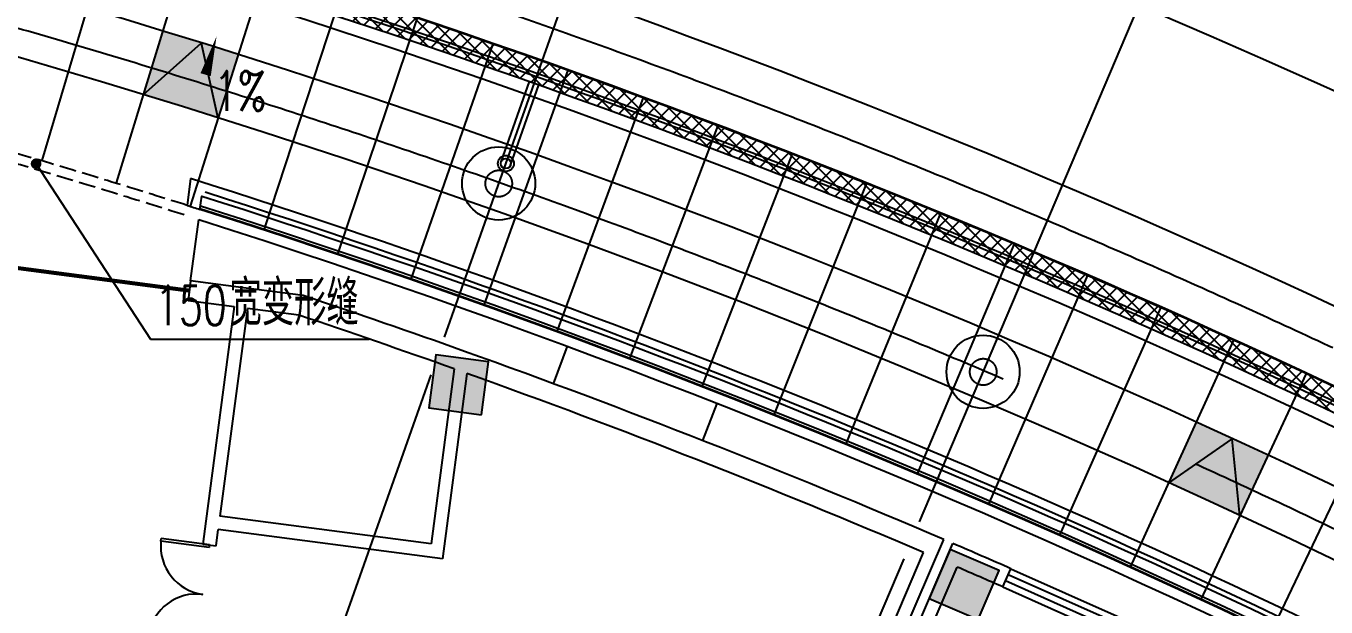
# Model space of a CAD drawing. Extents: x 1962160 to 37842216, y -162679 to 2997677.
# Drawn here: x 37649260 to 37668805, y 2871124 to 2879859 of the extents above; entities that cross this region are included whole.
import ezdxf

# ---------------------------------------------------------------- set-up
doc = ezdxf.new("R2010")
doc.units = 0
doc.header["$LTSCALE"] = 1000
for name, pattern in [('__DASH', [0.35, 0.25, -0.1]), ('CENTER', [2, 1.25, -0.25, 0.25, -0.25]), ('CENTER2', [28.575000000000003, 19.05, -3.175, 3.175, -3.175]), ('DASH', [0.35, 0.25, -0.1]), ('HIDDEN', [0.375, 0.25, -0.125])]:
    doc.linetypes.add(name, pattern=pattern)
doc.layers.get('0').update_dxf_attribs({"color": 8})
doc.layers.get('Defpoints').update_dxf_attribs({"color": 8})
for name, color, linetype in [('#幕墙线-平面', 8, 'Continuous'), ('#标注', 8, 'Continuous'), ('#虚线', 8, 'HIDDEN'), ('#轴线', 8, 'CENTER2'), ('1-WIN-1', 8, 'Continuous'), ('A-AL-E', 8, 'Continuous'), ('A-COLS-PLAN-C', 8, 'DASH'), ('A-COLS-PLAN-S', 8, 'DASH'), ('A-DETL-ALUM', 8, 'Continuous'), ('A-DIMS-LEAD', 8, 'Continuous'), ('A-DIMS-SYMB', 8, 'Continuous'), ('A-FLOR', 8, 'Continuous'), ('A-FLOR-UNDR', 8, '__DASH'), ('A-GRID', 8, 'CENTER'), ('A-HATH', 8, 'Continuous'), ('A-NOTE', 8, 'Continuous'), ('A-ROOF-DRAN', 8, 'Continuous'), ('A-STRS-HRAL', 8, 'Continuous'), ('COLUMN', 8, 'Continuous'), ('DIM', 8, 'Continuous'), ('G-ACCS', 8, 'Continuous'), ('PUB_HATCH', 8, 'Continuous'), ('周边建筑', 8, 'Continuous'), ('建-填充', 8, 'Continuous'), ('水-雨水-压力流-标识', 8, 'Continuous')]:
    doc.layers.add(name, color=color, linetype=linetype)
doc.layers.add('A-X-CHEK', color=8, linetype='Continuous', plot=False)
doc.styles.add('_TCH_DIM', font='SIMPLEX', dxfattribs={"bigfont": 'GBCBIG'})
doc.styles.add('JHZX', font='jrs.shx', dxfattribs={"width": 0.6, "bigfont": 'jhz.shx'})
doc.dimstyles.new('JZBZ-600', dxfattribs={"dimscale": 600, "dimtxt": 3, "dimasz": 1.5, "dimexe": 1, "dimexo": 1, "dimgap": 0.5, "dimtad": 1, "dimdec": 0, "dimdsep": 46, "dimtxsty": 'JHZX', "dimblk1": 'ARCHTICK', "dimblk2": 'ARCHTICK', "dimsah": 1, "dimcen": 0, "dimclrd": 1, "dimclre": 1, "dimclrt": 2, "dimadec": 1, "dimazin": 2, "dimtfac": 1, "dimtdec": 0, "dimtix": 1, "dimtmove": 0, "dimatfit": 3, "dimfxl": 1, "dimtolj": 1, "dimlwd": -1, "dimlwe": -1, "dimarcsym": 1})

# ---------------------------------------------------------------- blocks, each defined once
blk = doc.blocks.new('排水沟区域')
at = {"layer": 'A-HATH'}
h = blk.add_hatch(dxfattribs=at)
h.set_pattern_fill('ANSI37', color=256, scale=100)
h.set_pattern_definition([(45, (0, 0), (-112.2532015133644, 112.2532015133644), []), (135, (0, 0), (-112.2532015133644, -112.2532015133644), [])])
edge = h.paths.add_edge_path()
edge.add_arc((35647972.51225611, 2918657.177445665), 130050.000001989, 81.56207484273025, 81.76025599890018)
edge.add_arc((35667540.66052528, 3047732.310883288), 999.9999999742969, 201.5696669354323, 261.3794441561503)
edge.add_arc((35647972.51225544, 2918657.177440439), 129550.0000000272, 54.93887141774479, 81.37944415327831, ccw=False)
edge.add_arc((35722966.96745621, 3025517.526443924), 1000.000000003799, 234.9388714177451, 294.7486484370747)
edge.add_arc((35647972.51297768, 2918657.178499056), 130049.9987229949, 54.55805956164236, 54.75624075006336)
edge.add_arc((35722966.96740114, 3025517.526482568), 649.999999996616, 234.9388773480452, 274.56278153235434, ccw=False)
edge.add_arc((35647972.51225541, 2918657.17744041), 129900.0000000671, 54.93887141774282, 81.37944415327468)
edge.add_arc((35667540.66065726, 3047732.310742334), 649.9998803902148, 225.5105566782865, 261.37943079164415, ccw=False)
blk.add_lwpolyline([(35667055.76503615, 3047299.440966836, 0.0008647286381787037), (35666610.68928023, 3047364.678616867, 0.2670597950085046), (35667390.77045816, 3046743.60821427, -0.1158833533053813), (35722392.51739722, 3024698.98681157, 0.2670597940669751), (35723385.60577124, 3024609.373394493, 0.0008647287789007391), (35723018.67582092, 3024869.586485871, -0.1746354195610882), (35722593.57491787, 3024985.475682894, 0.1158833533053776), (35667443.23198166, 3047089.654148439, -0.1577979961804181), (35667085.15514712, 3047268.614101485)], format="xyb", dxfattribs=at)
blk = doc.blocks.new('A$C58e34137')
at = {"layer": 'A-X-CHEK'}
blk.add_blockref('排水沟区域', (-35647972.51433039, -2918657.17947907), dxfattribs=at)
blk = doc.blocks.new('雨水立管')
for radius in [80, 50]:
    blk.add_circle((-3.725290298461914e-09, 2.328306436538696e-10), radius)
blk = doc.blocks.new('雨水')
at = {"layer": 'A-DIMS-SYMB'}
blk.add_lwpolyline([(35686089.40102313, 3040249.948589888, 0, 0, 0), (35686440.3871607, 3041481.328729964, 0, 160, 0), (35686275.91702484, 3040904.310901461, 0, 0, 0)], format="xyseb", dxfattribs=at)
at = {"layer": 'A-ROOF-DRAN'}
for points in [[(35690719.21997757, 3039594.837017316), (35691146.48551051, 3040801.397661361)], [(35690860.61620124, 3039544.76598843), (35691287.88173418, 3040751.326632475)]]:
    blk.add_lwpolyline(points, dxfattribs=at)
at = {"xscale": 1.5, "yscale": 1.5, "zscale": 1.5}
blk.add_blockref('雨水立管', (35690789.91808941, 3039569.801502873), dxfattribs=at)
at = {"layer": 'A-DIMS-SYMB', "style": '_TCH_DIM', "width": 0.7058823529411765}
blk.add_text('1%', height=595, dxfattribs=at).set_placement((35686395.9124009, 3040363.465938915))
blk = doc.blocks.new('1100')
at = {"layer": 'A-DETL-ALUM', "ltscale": 0.3}
blk.add_circle((35572079.41488183, 2737404.62498665), 550, dxfattribs=at)
blk = doc.blocks.new('_YZHK')
blk.add_circle((0, 0), 0.5)
blk = doc.blocks.new('ASDFASD')
at = {"layer": 'A-COLS-PLAN-C', "ltscale": 0.3, "xscale": 400, "yscale": 400, "zscale": 400}
for p in [(35690683.09989445, 3039268.156225722), (35697966.56014568, 3036435.77343973)]:
    blk.add_blockref('_YZHK', p, dxfattribs=at)
blk = doc.blocks.new('$DorLib2D$00000002')
at = {"layer": '1-WIN-1'}
for p, q in [((-0.5000000000002274, 1.70530256582424e-13), (-0.5, 0.4875000000000114)), ((-0.4750000000001364, 0.4875000000002387), (-0.5, 0.4875000000000114)), ((-0.4750000000001364, 1.70530256582424e-13), (-0.4750000000001364, 0.4875000000002387)), ((0.4749999999999091, 5.684341886080801e-14), (0.4749999999999091, 0.4875000000001251)), ((0.4749999999999091, 0.4875000000001251), (0.4999999999997726, 0.4875000000001251)), ((0.5, -5.684341886080801e-14), (0.4999999999997726, 0.4875000000001251)), ((-0.5000000000002274, 1.70530256582424e-13), (-0.4750000000001364, 1.70530256582424e-13)), ((0.5, -5.684341886080801e-14), (0.4749999999999091, 5.684341886080801e-14))]:
    blk.add_line(p, q, dxfattribs=at)
for centre, start, end in [((-0.4875000000001819, 5.684341886080801e-14), 0, 88.53071642340379), ((0.4874999999999545, 5.684341886080801e-14), 91.46928357659621, 180)]:
    blk.add_arc(centre, 0.4875, start, end, dxfattribs=at)
blk = doc.blocks.new('$DorLib2D$00000213')
at = {"const_width": 0.02}
blk.add_lwpolyline([(0.5, 3.552713678800501e-15), (-0.5, 3.552713678800501e-15)], dxfattribs=at)
blk = doc.blocks.new('$WINLIB2D$00000001')
for points in [[(-0.4999999999999964, 0.5000000000000142), (-0.4999999999999964, -0.4999999999999858)], [(-0.4999999999999964, 0.5000000000000142), (0.5000000000000036, 0.5000000000000142)], [(0.5000000000000036, -0.4999999999999858), (0.5000000000000036, 0.5000000000000142)], [(0.5000000000000036, 0.1666666666666714), (-0.4999999999999964, 0.1666666666666714)], [(0.5000000000000036, -0.1666666666666572), (-0.4999999999999964, -0.1666666666666572)], [(-0.4999999999999964, -0.4999999999999858), (0.5000000000000036, -0.4999999999999858)]]:
    blk.add_lwpolyline(points)
blk = doc.blocks.new('_FZH')
blk.add_lwpolyline([(-0.5, -0.5), (0.5, -0.5), (0.5, 0.5), (-0.5, 0.5)], close=True)
at = {"layer": 'PUB_HATCH'}
blk.add_solid([(-0.5, -0.5), (0.5, -0.5), (-0.5, 0.5), (0.5, 0.5)], dxfattribs=at)
blk = doc.blocks.new('567')
at = {"layer": '周边建筑'}
for p, q in [((51321.15032661706, 114072.7380995154), (51545.86367882043, 114974.0141281481)), ((51321.15022060275, 114072.738099508), (51248.57365192473, 113781.6493816227)), ((52097.387023516, 113879.2005277053), (51321.15022060275, 114072.738099508)), ((51248.57365192473, 113781.6493816227), (51927.78088219464, 113612.3039993797)), ((52977.55277392268, 113659.7505589873), (52097.387023516, 113879.2005277053)), ((51927.78088219464, 113612.3039993797), (51141.05523239821, 110456.9197631697)), ((52121.84002745897, 113563.9196202601), (51359.30662692338, 110505.5651962236)), ((52876.95489349961, 113375.6483387947), (52121.84002745897, 113563.9196202601)), ((56566.64806012809, 111916.818761446), (56837.30187895149, 112452.3059324925)), ((55106.84412398934, 112308.7072553486), (54464.25292237848, 109731.4149145856)), ((55290.45740471035, 112218.4268051386), (54609.9276817143, 109488.9713779767)), ((58698.13871490955, 110813.7559397812), (58978.99105363339, 111343.9652982876)), ((51141.05523237586, 110456.9197631772), (51056.62225181609, 110118.2775746365)), ((54464.25292237848, 109731.4149145856), (51359.30662692338, 110505.5651962236)), ((51250.68139707297, 110069.8931955178), (51310.92224776745, 110311.506050982)), ((54609.9276817143, 109488.9713779767), (51310.92224776745, 110311.506050982)), ((51056.62225181609, 110118.2775746365), (51250.68139707297, 110069.8931955178)), ((60381.39190039039, 105859.8490807037), (62130.51702938974, 108926.3918761164)), ((58450.3251459524, 102171.5790712615), (62259.98390296847, 108850.6218798608)), ((60245.2048547864, 106024.7541384916), (61808.07391601056, 108764.7552855616)), ((58689.44413631409, 102187.1329231258), (62284.98449297249, 108490.786214381)), ((62932.74198210984, 108117.1281566839), (63085.4135536626, 108375.3848043159))]:
    blk.add_line(p, q, dxfattribs=at)
blk.add_lwpolyline([(51545.86369138211, 114974.0141785215, -0.06666786033998978), (79983.71774893254, 97358.1270108968, -0.4327152502716894), (80756.21607623994, 85720.67174874991), (59352.30016976595, 62767.78205864877, -0.3893999561661833), (48564.77200990915, 61928.61147829099, 0.1645435660436389), (999.9999528080225, 78693.64650399983)], format="xyb", dxfattribs=at)
for centre, radius, start, end in [((-7.594376802444458e-05, 1.762062311172485e-05), 125399.9999963526, 63.83695485029524, 65.00946607334805), ((-7.594376802444458e-05, 1.762062311172485e-05), 125099.9999963524, 63.86406238635232, 64.99625574999695), ((-7.74189829826355e-05, 1.46329402923584e-05), 125399.9999996831, 60.29999992535649, 63.83695485029524), ((-7.74189829826355e-05, 1.46329402923584e-05), 125099.9999996838, 60.39159984831343, 63.77035227026927), ((2970.458308264613, 4917.391211889219), 119655.18911576, 59.840985901391, 60.29706498607619), ((2970.458308264613, 4917.391211881768), 119355.1891157636, 59.84206860648553, 60.20104830683151)]:
    blk.add_arc(centre, radius, start, end, dxfattribs=at)
at = {"layer": 'COLUMN'}
for p, xscale, yscale, zscale, rotation in [((55148.38028835505, 112061.9437212986), 799.9999999999872, 799.9999999999872, 799.9999999999872, 76.0000000000087), ((62359.68607353419, 108218.6291913777), 799.999999999602, 799.999999999602, 799.999999999602, 60.30000000567606)]:
    blk.add_blockref('_FZH', p, dxfattribs=dict(at, xscale=xscale, yscale=yscale, zscale=zscale, rotation=rotation))
at = {"layer": '周边建筑'}
for name, p, xscale, yscale, zscale, rotation in [('$DorLib2D$00000213', (49829.41834683716, 114290.0765839671), 3000, 3000, -3000, 346.0000000000175), ('$DorLib2D$00000002', (50972.21040274203, 109366.3635903667), 1500.000000000001, 1500.000000000001, 200, 76.00000000003389), ('$WINLIB2D$00000001', (63783.82574192435, 107788.2547592078), -1800, 300.0000000000001, -1800, 149.4100248679912)]:
    blk.add_blockref(name, p, dxfattribs=dict(at, xscale=xscale, yscale=yscale, zscale=zscale, rotation=rotation))
blk = doc.blocks.new('1234')
at = {"layer": '周边建筑'}
for points in [[(899.9999998621643, 147897.2616378292, -0.06424754974339256), (38411.22599733435, 142825.0248288214, 0.3992271408683902), (47734.13426394202, 147881.3795785159), (62643.80696957186, 193768.6338093206, 0.4257611201714258), (57410.8051248882, 203558.9581788629, 0.1695890934855462), (-81790.47026674077, 195045.0434476584, 0.4257611201712679), (-85791.3257065732, 184689.9521724582), (-65400.53789663129, 140961.7665993124, 0.3992271408685563), (-55530.9065411333, 137079.2778602466, -0.09498676638333799), (-899.9999992009252, 147897.2616378367)], [(3507.282386738807, 147308.2532562092, 0.01190288189879027), (-3507.282390698791, 147308.2532562315), (-3529.532858530059, 148157.964341335, 0.09051536275890958), (-55643.5452967938, 137357.3291338012, -0.3992271408685528), (-65128.64556051977, 141088.5520778373), (-85519.43337046169, 184816.737650983, -0.425761120171263), (-81674.45541529916, 194768.3838115633, -0.08617948601408663), (-11230.48231103458, 210901.2002502978), (-9979.055130984634, 202999.9999966249), (9979.055131915957, 202999.9999895692), (11230.48231178708, 210901.2002502382, -0.05548064099764077), (57329.37135875039, 203270.2220680118, -0.4257611201714432), (62358.49001468346, 193861.3389076069), (47448.81730905734, 147974.0846768022, -0.3992271408683997), (38489.13923465274, 143114.7307615206, 0.0597972305577292), (3529.532854573801, 148157.9643414542), (3507.2932679113, 147308.6687912941)], [(-53552.56643567048, 204917.9412060007, 0.03537684678875146), (-81906.48511818238, 195321.703083761, 0.4257611201712687), (-86063.21804268472, 184563.1666939333), (-65672.43023274094, 140834.9811207876, 0.3992271408685562), (-55418.26778547093, 136801.2265866995, -0.08992013827698078), (-3863.717572046444, 147549.4211662337, -0.08992013827698078)]]:
    blk.add_lwpolyline(points, format="xyb", dxfattribs=at)
for centre, radius, start, end in [((2.793967723846436e-08, -7.748603820800781e-07), 148500.0000006685, 91.64907696212661, 106.5424971075481), ((2.980232238769531e-08, -7.748603820800781e-07), 148200.0000006686, 91.60015078360507, 106.5417941527147)]:
    blk.add_arc(centre, radius, start, end, dxfattribs=at)
blk = doc.blocks.new('总体道路0521')
at = {"layer": 'G-ACCS'}
for radius, start, end in [(223.8000000007542, 2.615028490091015, 87.02539691564355), (137.9999999943868, 54.64538787742264, 81.77728868116814), (130.9999999943868, 54.65321940075965, 81.67202782410486)]:
    blk.add_arc((35647972.51118848, 2918657.176535503), radius, start, end, dxfattribs=at)
blk = doc.blocks.new('A$C06ac024f')
at = {"layer": 'A-AL-E'}
for points in [[(39323.27754225582, 51881.49186938629), (75638.45634748042, 100958.6393447975, 0.08399385255333998), (38218.97376209497, 120221.185947808)], [(39363.12025126815, 51851.27755107963), (75708.20821012557, 100968.8449278153, 0.08411084237031463), (38225.60349488258, 120271.5437835827)]]:
    blk.add_lwpolyline(points, format="xyb", dxfattribs=at)
for centre, radius in [((-0.004684440791606903, 0.005673620384186506), 129900.0000000439), ((-0.004684433341026306, 0.005673621315509081), 129700.0000000422)]:
    blk.add_arc(centre, radius, 54.93887133998095, 81.37944426486695, dxfattribs=at)
at = {"layer": 'A-DIMS-LEAD'}
for p, q in [((35754.61461369693, 120908.3453252027), (37472.567161493, 118269.5936380392)), ((37472.567161493, 118269.5936380392), (40763.14348398894, 118269.5936380392))]:
    blk.add_line(p, q, dxfattribs=at)
at = {"layer": 'A-DIMS-LEAD', "const_width": 80}
blk.add_lwpolyline([(35732.79040215164, 120941.8670165427, 1), (35776.43882524222, 120874.8236338627, 1)], format="xyb", close=True, dxfattribs=at)
at = {"layer": 'A-FLOR-UNDR'}
for points in [[(37980.11552976072, 120139.55148819, 0.00882993361488929), (33714.12496947497, 121405.7611454823, 0.00882993361488929)], [(38025.32995858788, 120282.5747570167, 0.008829933614884542), (33754.26083811373, 121550.2918067579)]]:
    blk.add_lwpolyline(points, format="xyb", dxfattribs=at)
at = {"layer": 'A-STRS-HRAL'}
blk.add_lwpolyline([(18416.04500693083, 128739.477537022, -0.0004314039692472517), (18638.17234034836, 128707.5068500955, 0.2670597950172854), (19418.25351829082, 128086.4364474728, -0.1158833533053804), (74420.00045735389, 106041.8150447728, 0.2670597940673217), (75413.08883137256, 105952.2016276959, -0.0004314040466513525), (75595.80927295983, 105821.909895902, -0.2921176840048406), (74305.11044555902, 105878.107118303, 0.1158833533053828), (19388.27550486475, 127888.6959136669, -0.2921176844567964), (18416.04500693083, 128739.477537022, 0.2921176844567964)], format="xyb", dxfattribs=at)
blk.add_lwpolyline([(38078.35033291578, 120685.3046092861), (38025.32995858788, 120282.5747570274, -0.0004025795081559256), (38218.97376210988, 120221.1859478294), (38245.49219037592, 120422.6134713991, -0.08446127015497963), (75917.3940422386, 100999.3674072684), (75084.61833595484, 99873.93563201558, -0.0004001742577664205), (75244.38997027278, 99753.62000656687), (76196.14623221755, 101039.8447744176, 0.08533142282347089)], format="xyb", close=True, dxfattribs=at)
at = {"xscale": 1000, "yscale": 1000, "zscale": 1000}
blk.add_blockref('总体道路0521', (-35647972511.19448, -2918657176.530752), dxfattribs=at)
at = {"layer": 'A-COLS-PLAN-S'}
blk.add_blockref('ASDFASD', (-35647972.51693987, -2918657.171766797), dxfattribs=at)
at = {"layer": 'A-ROOF-DRAN'}
blk.add_blockref('雨水', (-35647972.51693987, -2918657.171766797), dxfattribs=at)
at = {"layer": 'A-STRS-HRAL', "rotation": 6.499999999994645}
blk.add_blockref('567', (-0.005895964801311493, 0.004624420776963234), dxfattribs=at)
at = {"layer": '周边建筑'}
for name, p, rotation in [('1234', (-0.004684269428253174, 0.005673641338944435), 322.9999995626877), ('567', (-0.005895964801311493, 0.004624420776963234), 6.499999999994645)]:
    blk.add_blockref(name, p, dxfattribs=dict(at, rotation=rotation))
at = {"layer": '水-雨水-压力流-标识'}
for p in [(-35529370.92498365, -2616791.832688198), (-35522087.46489814, -2619624.215409742)]:
    blk.add_blockref('1100', p, dxfattribs=at)
at = {"layer": 'A-NOTE', "style": '_TCH_DIM'}
blk.add_text('宽变形缝', height=675.177304964539, dxfattribs=at).set_placement((38661.65412228554, 118479.5936380392))
at = {"layer": 'A-NOTE', "style": '_TCH_DIM', "width": 0.7058823529411765}
blk.add_text('150', height=595, dxfattribs=at).set_placement((37541.65412228554, 118479.5936380392))
blk = doc.blocks.new('A$C41f195f4')
at = {"layer": '建-填充', "ltscale": 10}
h = blk.add_hatch(color=256, dxfattribs=at)
h.dxf.hatch_style = 1
edge = h.paths.add_edge_path()
edge.add_arc((1.490116119384766e-08, 3.771856427192688e-07), 128529.4436848907, 79.84411521827303, 80.37342745762112)
edge.add_line((21493.46634147316, 126719.567544526), (21326.2116523385, 125733.6538212118))
edge.add_arc((7.450580596923828e-09, 4.637986421585083e-07), 127529.4436848045, 79.84412812155819, 80.37344052536758, ccw=False)
edge.add_line((22486.84329265356, 125531.2745311069), (22663.19846370071, 126515.6011306057))
edge = h.paths.add_edge_path()
edge.add_arc((0, -2.020969986915588e-07), 128529.4436854664, 87.25447299287791, 87.78378308403215)
edge.add_line((4970.315524987876, 128433.3050950011), (4931.610976167023, 127434.0543961944))
edge.add_arc((1.490116119384766e-08, -1.243315637111664e-07), 127529.443685386, 87.25448809217698, 87.78379833094698, ccw=False)
edge.add_line((6108.645890295506, 127383.0579475132), (6156.579609684646, 128381.9084667042))
edge = h.paths.add_edge_path()
edge.add_arc((0, -9.592622518539429e-08), 128529.4436853569, 72.43372995808843, 72.96304399530439)
edge.add_line((37657.64431205392, 122889.054512233), (37364.63313996792, 121932.9454945959))
edge.add_arc((7.450580596923828e-09, -1.816079020500183e-07), 127529.4436854338, 72.43374044987621, 72.9630546656511, ccw=False)
edge.add_line((38489.4728570953, 121582.5624251091), (38791.30381696671, 122535.9238844821))
edge = h.paths.add_edge_path()
edge.add_line((-119660.8813765794, 44102.52231847867), (-120599.1660157144, 44448.3863639175))
edge.add_arc((7.450580596923828e-09, -3.539025783538818e-08), 128529.4436852773, 159.767981602694, 160.2972614758336)
edge.add_line((-121004.6143798009, 43332.44965193747), (-120063.1747727394, 42995.26799732866))
edge.add_arc((2.235174179077148e-08, 9.73232090473175e-08), 127529.4436852466, 159.7680014476781, 160.2972812314846, ccw=False)
edge = h.paths.add_edge_path()
edge.add_line((-123805.2695020214, 30594.34997192351), (-124776.056992583, 30834.290901965))
edge.add_arc((-7.450580596923828e-09, -3.026798367500305e-08), 128529.4436852635, 166.1193261171725, 166.6486034796457)
edge.add_line((-125055.5650201589, 29680.35632421216), (-124082.6024391428, 29449.39351839805))
edge.add_arc((3.725290298461914e-08, 3.660097718238831e-07), 127529.4436852114, 166.1193447807915, 166.6486220342447, ccw=False)
edge = h.paths.add_edge_path()
edge.add_line((-112422.3937703893, 60207.67713180184), (-113303.9122435302, 60679.82666713139))
edge.add_arc((-1.490116119384766e-08, 3.525055944919586e-07), 128529.4436850815, 151.8287570887979, 152.3580402931655)
edge.add_line((-113859.6140027344, 59630.58102341695), (-112973.7715465054, 59166.59487607237))
edge.add_arc((3.725290298461914e-08, 2.151355147361755e-07), 127529.4436851907, 151.8287780665303, 152.3580612076862, ccw=False)
edge = h.paths.add_edge_path()
edge.add_line((-104399.6718128845, 73242.52543457272), (-105218.2758476883, 73816.88371695764))
edge.add_arc((2.980232238769531e-08, 2.933666110038757e-07), 128529.4436851185, 144.9480544328233, 145.4773406516373)
edge.add_line((-105895.6813540161, 72841.76387630356), (-105071.8064734042, 72274.99215556448))
edge.add_arc((7.450580596923828e-09, 3.147870302200317e-07), 127529.4436850858, 144.94807606769, 145.4773622469303, ccw=False)
edge = h.paths.add_edge_path()
edge.add_arc((7.450580596923828e-09, 2.407468855381012e-07), 128529.4436850863, 130.6572365929047, 131.186529253771)
edge.add_line((-84638.25074627995, 96727.37153801369), (-83979.77507074922, 95974.76952688582))
edge.add_arc((-7.450580596923828e-09, -4.046596586704254e-07), 127529.4436855619, 130.6572585908967, 131.1865512627031, ccw=False)
edge.add_line((-83089.59903308004, 96746.46008611284), (-83741.09426756948, 97505.11281421874))
edge = h.paths.add_edge_path()
edge.add_line((-94873.06506673247, 85222.41801026324), (-95616.9627911523, 85890.71149221249))
edge.add_arc((2.235174179077148e-08, 4.516914486885071e-08), 128529.443685249, 138.0673120326053, 138.5966013385668)
edge.add_line((-96406.31641227752, 85003.76491578948), (-95656.27690509707, 84342.37188583054))
edge.add_arc((7.450580596923828e-09, 7.59027898311615e-08), 127529.4436852171, 138.0673340129187, 138.5966233035139, ccw=False)
h = blk.add_hatch(color=256, dxfattribs=at)
h.dxf.hatch_style = 1
edge = h.paths.add_edge_path()
edge.add_arc((0, -1.103617250919342e-07), 128529.4436853669, 65.02332234908863, 65.55263780382123)
edge.add_line((53192.8207244575, 117005.7336946349), (52778.94723900408, 116095.3992844452))
edge.add_arc((-7.450580596923828e-09, -1.741573214530945e-07), 127529.4436854233, 65.023330254104, 65.5526458985097, ccw=False)
edge.add_line((53849.203975223, 115602.8643153245), (54271.46923730522, 116509.3366253041))
edge = h.paths.add_edge_path()
edge.add_arc((0, -9.592622518539429e-08), 128529.4436853569, 72.43372995808843, 72.96304399530439)
edge.add_line((37657.64431205392, 122889.054512233), (37364.63313996792, 121932.9454945959))
edge.add_arc((7.450580596923828e-09, -1.816079020500183e-07), 127529.4436854338, 72.43374044987621, 72.9630546656511, ccw=False)
edge.add_line((38489.4728570953, 121582.5624251091), (38791.30381696671, 122535.9238844821))
at = {"layer": 'DIM', "ltscale": 10}
for points in [[(37364.63313996792, 121932.9454945968), (38234.12314708531, 122710.9193234942), (38489.4728570953, 121582.56242511)], [(52778.94723900408, 116095.3992844461), (53734.2344219014, 116758.0829970054), (53849.203975223, 115602.8643153254)]]:
    blk.add_lwpolyline(points, dxfattribs=at)
blk = doc.blocks.new('A$C80b62fe7')
at = {"layer": '#幕墙线-平面'}
for points in [[(156681.5788520798, 309518.5250389986), (146575.1996435896, 295350.2416565018, -0.4119685533052476), (145672.6362717152, 295195.6537796687, 0.1158833533053454), (90522.29333552718, 317299.8322452004, -0.4021558080229393), (89973.5874870494, 318013.2727867356), (90922.25954803824, 326673.0167859839)], [(156893.247185491, 309367.5398853198), (146786.8679770008, 295199.256502823, -0.4119685533056351), (145523.2792563811, 294982.8334752596, 0.115883353305347), (90483.32191806287, 317042.7695512525, -0.4021558080221443), (89715.13373019546, 318041.5863094092), (90635.49226849526, 326442.8765518144)], [(110138.6514900178, 239992.5249037561), (147052.617431201, 289878.8867502571, 0.084508636132285), (109349.3228397742, 309336.3162859837, 0.084508636132285)], [(109929.6487062573, 240147.1788283116), (146690.0346412063, 289825.9892083691, 0.08399385255333998), (109270.5520558208, 309088.5358113796, 0.08399385255333998)]]:
    blk.add_lwpolyline(points, format="xyb", dxfattribs=at)
for radius, start, end in [(128529.4436852644, 333.5022467601689, 195.775796910644), (127529.4436852644, 333.539850647279, 195.7883970499479)]:
    blk.add_arc((71051.57360945642, 188867.3555372115), radius, start, end, dxfattribs=at)
blk = doc.blocks.new('DASWQE')
at = {"layer": '#幕墙线-平面', "ltscale": 10}
for points in [[(36913.21264378726, 124544.8703898434), (35847.58872140199, 120949.4642019616)], [(38062.15121499449, 124198.5613962822), (36963.35931999981, 120613.1525811953)], [(39207.84164850414, 123841.6535790572), (38075.97554931045, 120266.5481074243)], [(40350.18617369235, 123474.1773958728), (39185.34246118367, 119909.6803590925)], [(41489.0873054564, 123096.164206313), (40291.36538476497, 119542.579790479)], [(42624.44785257429, 122707.6462691668), (41393.94993455708, 119165.2777291178)], [(43756.17092593759, 122308.6567396745), (42493.0020185113, 118777.80637311)], [(44884.15994686633, 121899.2296666973), (43588.42784599215, 118380.198788383)], [(46008.31865534186, 121479.3999898136), (44680.13393586874, 117972.4889058671)], [(47128.55111819506, 121049.2035363363), (45768.02712439001, 117554.7115185997)], [(48244.76173734665, 120608.6770182559), (46852.01457324624, 117126.9022787572)], [(49356.85525789857, 120157.8580291062), (47932.00377738476, 116689.0976946051)], [(50464.73677630723, 119696.7850407581), (49007.90257297456, 116241.3351273979)], [(51568.31174848974, 119225.4974001348), (50079.61914527416, 115783.6527881799)], [(52667.48599785566, 118744.035325855), (51147.06203639507, 115316.0897345189)], [(53762.16572335362, 118252.4399048011), (52210.14015319198, 114838.6858671899)], [(54852.25750751793, 117750.7530886121), (53268.76277498901, 114351.4819267588)], [(55937.66832436621, 117239.0176901026), (54322.83956133574, 113854.5194900972)]]:
    blk.add_lwpolyline(points, dxfattribs=at)
at = {"layer": 'DIM', "ltscale": 10}
blk.add_blockref('A$C80b62fe7', (-71047.03888088465, -188862.9763723449), dxfattribs=at)
blk = doc.blocks.new('_ARCHTICK')
at = {"const_width": 0.15}
blk.add_lwpolyline([(-0.5, -0.5), (0.5, 0.5)], dxfattribs=at)
blk = doc.blocks.new('*D178')
at = {"layer": '#标注', "color": 1, "transparency": 16777216}
for p, q in [((36822289.3549442, 3036390.819221329), (36818116.34382056, 3024607.951227419)), ((36829398.90031191, 3033625.766472558), (36824514.32816405, 3022119.639629334))]:
    blk.add_line(p, q, dxfattribs=at)
blk.add_arc((36780594.81168811, 2918662.568637649), 112993.4582867662, 66.9978436474384, 70.49793153012219, dxfattribs=at)
at = {"layer": 'Defpoints', "color": 0, "transparency": 16777216}
for p in [(36822489.65947814, 3036956.396885037), (36829633.35977501, 3034178.060561033), (36822621.87029158, 3023549.40270534), (36780594.81168811, 2918662.568637649)]:
    blk.add_point(p, dxfattribs=at)
at = {"layer": '#标注', "color": 1, "transparency": 16777216, "xscale": 900, "yscale": 900, "zscale": 900}
for p, rotation in [((36818316.64835449, 3025173.528891128), 160.4979315301222), ((36824748.78762715, 3022671.93371781), 336.9978436474384)]:
    blk.add_blockref('_ARCHTICK', p, dxfattribs=dict(at, rotation=rotation))
at = {"layer": '#标注', "color": 2, "transparency": 16777216, "insert": (36821986.78855459, 3025090.244392486), "char_height": 1800, "attachment_point": 5, "rotation": 338.7478875887794, "style": 'JHZX'}
blk.add_mtext('\\A1;3.5°', dxfattribs=at)
blk = doc.blocks.new('*D179')
at = {"layer": '#标注', "color": 1, "transparency": 16777216}
for p, q in [((36812923.71082345, 3039299.288601035), (36809688.06305827, 3027225.325559029)), ((36822289.3549442, 3036390.819221331), (36818116.34382056, 3024607.951227417))]:
    blk.add_line(p, q, dxfattribs=at)
blk.add_arc((36780594.81168813, 2918662.568637645), 112993.4582867593, 70.49793153012988, 74.9980558119656, dxfattribs=at)
at = {"layer": 'Defpoints', "color": 0, "transparency": 16777216}
for p in [(36813079.02191618, 3039878.838827049), (36822489.65947814, 3036956.396885037), (36815515.51242289, 3026124.498062884), (36780594.81168813, 2918662.568637645)]:
    blk.add_point(p, dxfattribs=at)
at = {"layer": '#标注', "color": 1, "transparency": 16777216, "xscale": 900, "yscale": 900, "zscale": 900}
for p, rotation in [((36809843.374151, 3027804.875785045), 164.9980558119656), ((36818316.64835449, 3025173.528891122), 340.4979315301298)]:
    blk.add_blockref('_ARCHTICK', p, dxfattribs=dict(at, rotation=rotation))
at = {"layer": '#标注', "color": 2, "transparency": 16777216, "insert": (36814461.73849468, 3027718.412975168), "char_height": 1800, "attachment_point": 5, "rotation": 342.7479936710494, "style": 'JHZX'}
blk.add_mtext('\\A1;4.5°', dxfattribs=at)
blk = doc.blocks.new('*D98')
at = {"layer": '#标注', "color": 1, "transparency": 16777216}
for p, q in [((36829398.9003119, 3033625.766472559), (36824514.32816405, 3022119.639629321)), ((36836326.36192033, 3030431.840942437), (36830748.45265703, 3019245.37911348))]:
    blk.add_line(p, q, dxfattribs=at)
blk.add_arc((36780594.81168813, 2918662.568637637), 112993.4582867571, 63.49776380940679, 66.99784364744795, dxfattribs=at)
at = {"layer": 'Defpoints', "color": 0, "transparency": 16777216}
for p in [(36829633.35977501, 3034178.060561033), (36836594.10156496, 3030968.791110225), (36828946.81647686, 3020788.007429898), (36780594.81168813, 2918662.568637637)]:
    blk.add_point(p, dxfattribs=at)
at = {"layer": '#标注', "color": 1, "transparency": 16777216, "xscale": 900, "yscale": 900, "zscale": 900}
for p, rotation in [((36824748.78762715, 3022671.933717797), 156.997843647448), ((36831016.19230166, 3019782.329281274), 333.4977638094068)]:
    blk.add_blockref('_ARCHTICK', p, dxfattribs=dict(at, rotation=rotation))
at = {"layer": '#标注', "color": 2, "transparency": 16777216, "insert": (36828406.99012758, 3022364.745607862), "char_height": 1800, "attachment_point": 5, "rotation": 335.2478037284274, "style": 'JHZX'}
blk.add_mtext('\\A1;3.5°', dxfattribs=at)
blk = doc.blocks.new('*D105')
at = {"layer": '#标注', "color": 1, "transparency": 16777216}
for p, q in [((36697228.95972591, 3039962.314867162), (36687878.68758705, 3053567.233559005)), ((36885579.84404776, 3021820.877508908), (36897354.91261559, 3033391.061686594))]:
    blk.add_line(p, q, dxfattribs=at)
blk.add_arc((36780594.81168813, 2918662.568637636), 163093.4582867492, 44.49716931342737, 124.4996298123026, dxfattribs=at)
at = {"layer": 'Defpoints', "color": 0, "transparency": 16777216}
for p in [(36833249.46786097, 3073022.418725839), (36697568.80027325, 3039467.836958271), (36885151.87300182, 3021400.353093639), (36780594.81168813, 2918662.568637636)]:
    blk.add_point(p, dxfattribs=at)
at = {"layer": '#标注', "color": 1, "transparency": 16777216, "xscale": 900, "yscale": 900, "zscale": 900}
for p, rotation in [((36688218.52813439, 3053072.755650114), 214.4996298123025), ((36896926.94156966, 3032970.537271325), 314.4971693134274)]:
    blk.add_blockref('_ARCHTICK', p, dxfattribs=dict(at, rotation=rotation))
at = {"layer": '#标注', "color": 2, "transparency": 16777216, "insert": (36796346.20989023, 3082199.212514472), "char_height": 1800, "attachment_point": 5, "rotation": 354.498399562864, "style": 'JHZX'}
blk.add_mtext('\\A1;80°', dxfattribs=at)
blk = doc.blocks.new('DOTE-11')
at = {"layer": '#虚线', "ltscale": 20}
blk.add_arc((36780598.51695531, 2918657.177440438), 117099.9999999995, 53.50000000000666, 124.5000000024574, dxfattribs=at)
at = {"layer": '#轴线'}
for p, q in [((36822491.2777891, 3036958.684572764), (36829534.60251889, 3056848.420034584)), ((36829635.27358067, 3034180.536548972), (36837879.70039171, 3053603.18895662))]:
    blk.add_line(p, q, dxfattribs=at)
for radius, end in [(146599.9999999995, 183.9998103525153), (138799.9999999995, 210.1884172151102), (130399.9999999995, 210.3293811306592), (127949.9999999995, 210.3740096847854)]:
    blk.add_arc((36780598.51695531, 2918657.177440438), radius, 324.4999999903098, end, dxfattribs=at)
blk = doc.blocks.new('ZW-5001')
at = {"layer": '#标注'}
for base, center, p1, p2, picture, middle in [((36833249.46786097, 3073022.418725839), (36780594.81168813, 2918662.568637637), (36885151.87300182, 3021400.353093639), (36697568.80027326, 3039467.83695827), '*D105', (36796346.20989022, 3082199.212514473)), ((36815515.51242289, 3026124.498062884), (36780594.81168813, 2918662.568637645), (36822489.65947814, 3036956.39688504), (36813079.02191619, 3039878.838827051), '*D179', (36814461.73849467, 3027718.41297517)), ((36822621.87029158, 3023549.40270534), (36780594.81168811, 2918662.568637648), (36829633.35977501, 3034178.060561032), (36822489.65947814, 3036956.396885036), '*D178', (36821986.78855459, 3025090.244392484)), ((36828946.81647686, 3020788.007429898), (36780594.81168813, 2918662.568637636), (36836594.10156497, 3030968.791110225), (36829633.35977501, 3034178.060561033), '*D98', (36828406.99012758, 3022364.745607862))]:
    dim = blk.add_angular_dim_3p(base=base, center=center, p1=p1, p2=p2, dimstyle='JZBZ-600', dxfattribs=at)
    dim.commit()
    dim.dimension.update_dxf_attribs({"geometry": picture, "text_midpoint": middle})
blk = doc.blocks.new('FDGFH')
at = {"layer": 'A-FLOR'}
blk.add_blockref('ZW-5001', (-36780598.51155947, -2918657.163268261), dxfattribs=at)
at = {"layer": 'A-GRID'}
blk.add_blockref('DOTE-11', (-36780598.51155947, -2918657.163268261), dxfattribs=at)

msp = doc.modelspace()

# ---------------------------------------------------------------- linework, layer by layer
at = {"layer": '#标注', "ltscale": 10}
msp.add_arc((37613670.29957374, 2756893.476689796), 133919.6669144286, 333.9778101328699, 71.90950720445645, dxfattribs=at)

# ---------------------------------------------------------------- block references
at = {"layer": 'A-STRS-HRAL'}
msp.add_blockref('DASWQE', (37613652.56708944, 2756885.970215484), dxfattribs=at)
at = {"layer": 'DIM', "ltscale": 10}
for name, p in [('A$C06ac024f', (37613657.10216346, 2756879.841327364)), ('A$C58e34137', (37613657.09747919, 2756879.847001005)), ('A$C41f195f4', (37613657.10181801, 2756890.34938035))]:
    msp.add_blockref(name, p, dxfattribs=at)
at = {"layer": 'DIM'}
msp.add_blockref('FDGFH', (37613657.09676763, 2756879.827155179), dxfattribs=at)

doc.saveas('drawing.dxf')
